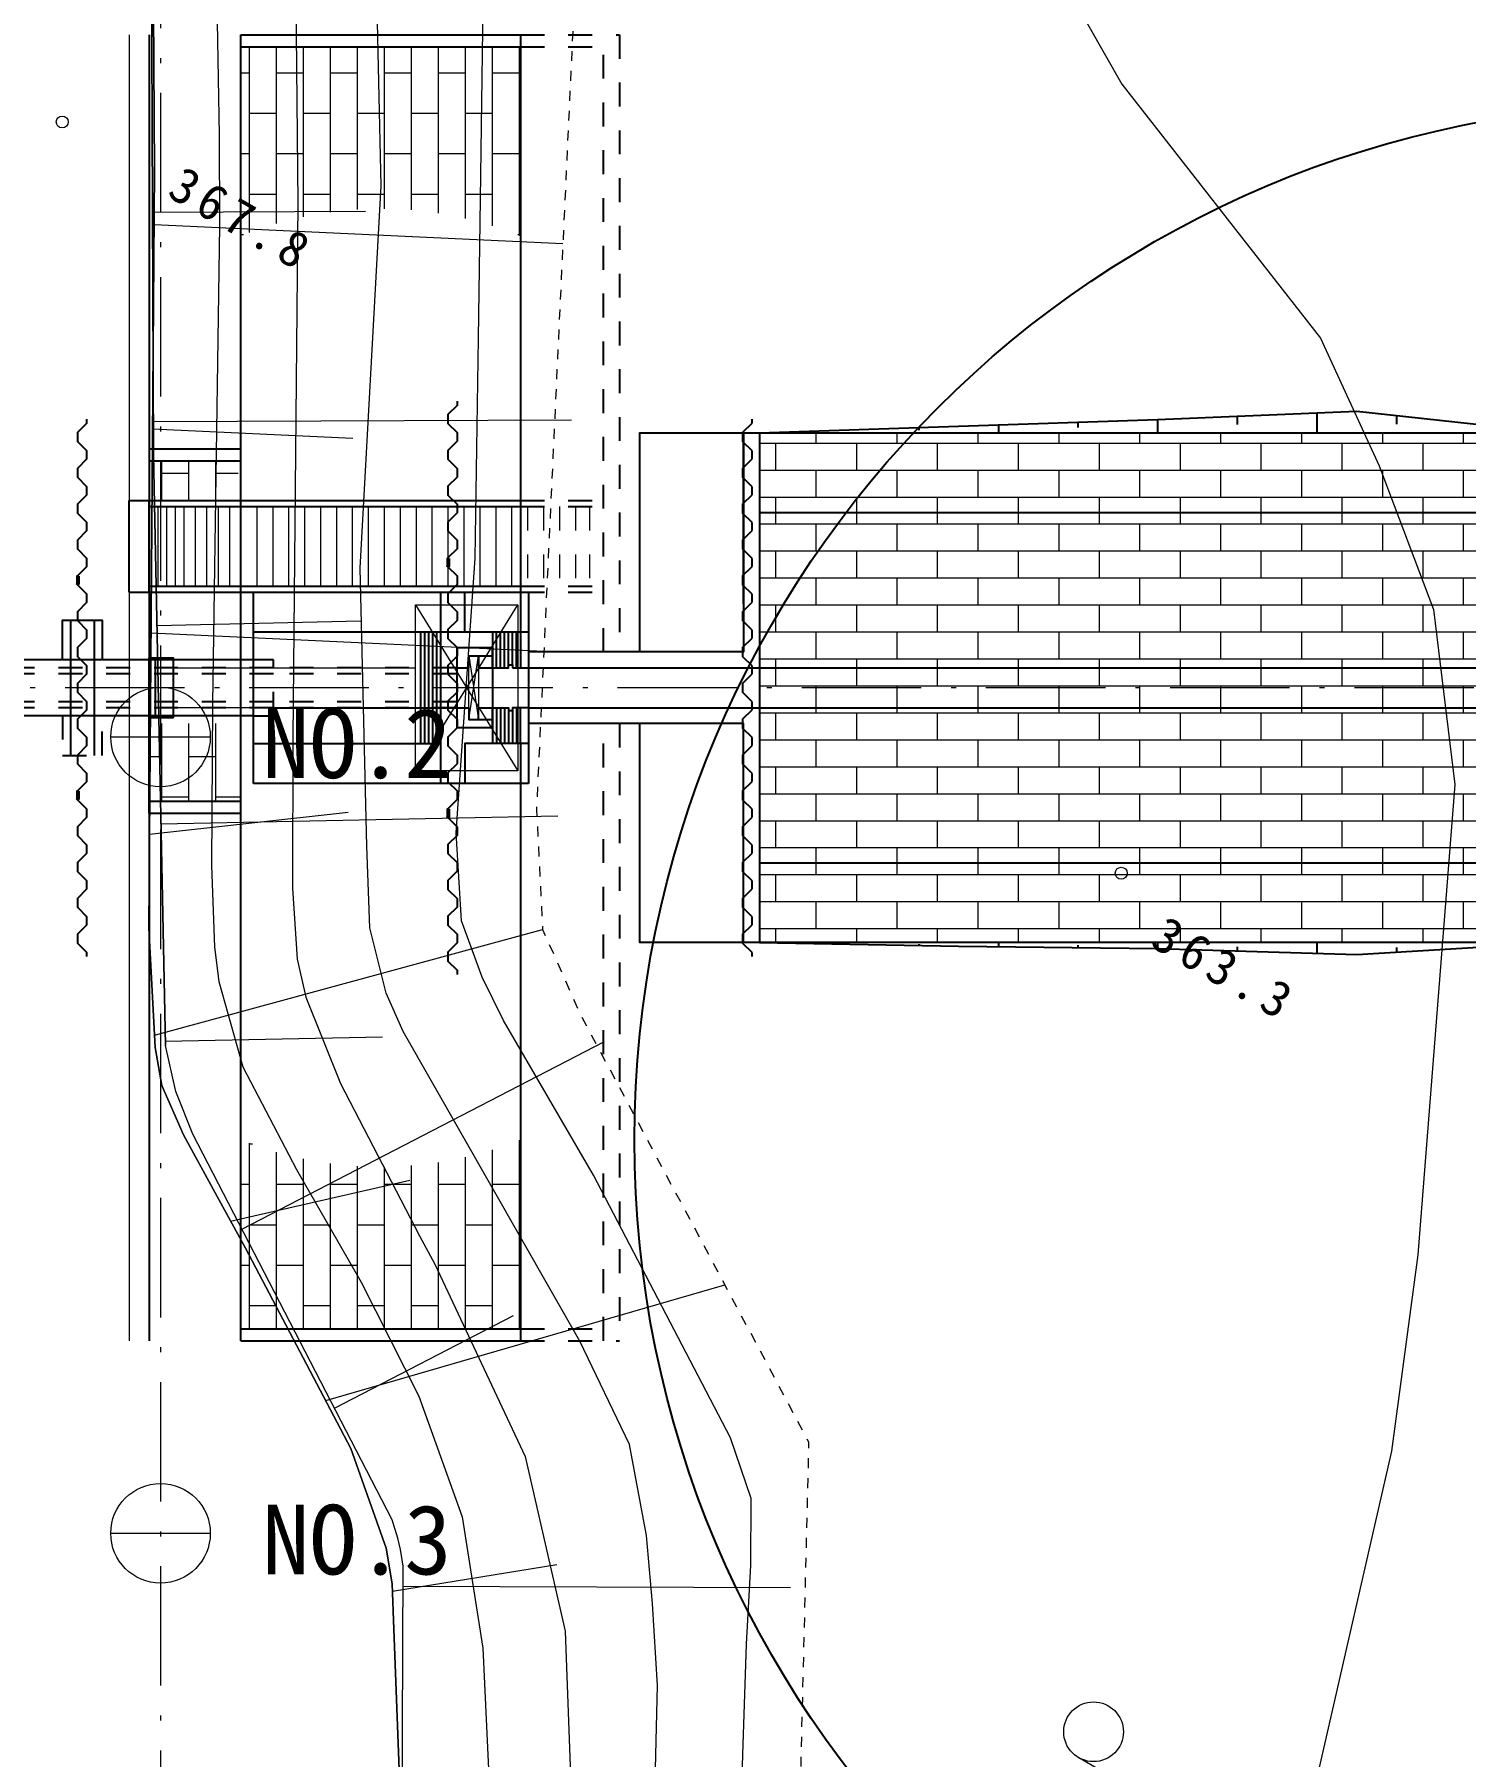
# Model space of a CAD drawing. Header units: millimetres. Extents: x -2078669 to -1085629, y -5987148 to 310365.
# Drawn here: x -1704718 to -1668783, y -5047794 to -5004544 of the extents above; entities that cross this region are included whole.
import ezdxf

# ---------------------------------------------------------------- set-up
doc = ezdxf.new("R2010")
doc.units = ezdxf.units.MM
doc.header["$LTSCALE"] = 500
for name, pattern in [('561019', [1, 0.5, -0.5]), ('SXF_一点短鎖線', [9.25, 6, -1.5, 0.25, -1.5]), ('SXF_跳び破線', [12, 6, -6])]:
    doc.linetypes.add(name, pattern=pattern)
for name, color, linetype, lineweight in [('D-BGD', 7, 'Continuous', 13), ('D-BMK', 2, 'SXF_一点短鎖線', 13), ('D-BMK-HTXT', 7, 'Continuous', 13), ('D-BYP-STR1', 2, 'Continuous', 13), ('D-BYP-STR2', 6, 'Continuous', 25), ('D-BYP-STR3', 3, 'Continuous', 25), ('D-BYP-STR4', 6, 'Continuous', 25), ('D-BYP-STR8', 5, 'Continuous', 25), ('D-STR-STR1', 2, 'Continuous', 13), ('●予備設計_LP横断', 7, 'Continuous', 13)]:
    doc.layers.add(name, color=color, linetype=linetype, lineweight=lineweight)
doc.styles.add('MS ゴシック', font='MS Gothic.ttf')

# ---------------------------------------------------------------- blocks, each defined once
blk = doc.blocks.new('M6331')
at = {"layer": '●予備設計_LP横断', "linetype": 'Continuous', "lineweight": 9}
blk.add_line((0, -0.75), (1, -0.75), dxfattribs=at)
blk.add_circle((0, 0), 0.75, dxfattribs=at)
blk = doc.blocks.new('M7312')
at = {"layer": '●予備設計_LP横断', "linetype": 'Continuous', "lineweight": 20}
blk.add_circle((0, -0.001), 0.15, dxfattribs=at)
blk = doc.blocks.new('河川平面')
at = {"layer": 'D-BGD', "linetype": 'Continuous'}
for p, q in [((1609209, -2771511), (1614564, -2771486)), ((1609254, -2771817), (1619516, -2772295)), ((1609215, -2776945), (1614246, -2777180)), ((1609236, -2776763), (1619734, -2776719)), ((1609323, -2781888), (1614441, -2781774)), ((1609177, -2782074), (1619038, -2782534)), ((1609138, -2787126), (1614121, -2786576)), ((1609423, -2786871), (1619389, -2786671)), ((1609259, -2792174), (1619008, -2789521)), ((1609527, -2792329), (1614990, -2792216)), ((1611452, -2797046), (1620560, -2792338)), ((1611174, -2796846), (1615671, -2795821)), ((1613564, -2801355), (1623583, -2798449)), ((1613780, -2801544), (1618279, -2799216)), ((1615237, -2806139), (1619367, -2805472)), ((1615500, -2806016), (1625228, -2806049))]:
    blk.add_line(p, q, dxfattribs=at)
at = {"layer": 'D-BGD', "linetype": 'Continuous', "flags": 128}
for points in [[(1615472, -2812388), (1615273, -2807092), (1615231, -2805958), (1615082, -2805064), (1614196, -2802555), (1611544, -2797523), (1610785, -2796134), (1609990, -2794678), (1609448, -2793437), (1609275, -2792488), (1609120, -2789483), (1609265, -2770458), (1609158, -2754356), (1608991, -2733247), (1608817, -2713807), (1608555, -2699081), (1609014, -2666342), (1609021, -2620514)], [(1608555, -2699081), (1608817, -2713807), (1608991, -2733247), (1609158, -2754356), (1609265, -2770458), (1609120, -2789483)], [(1609120, -2789483), (1609275, -2792488), (1609448, -2793437), (1609990, -2794678), (1610785, -2796134), (1611544, -2797523), (1614196, -2802555), (1615082, -2805064), (1615231, -2805958), (1615273, -2807092), (1615472, -2812388), (1615628, -2817764), (1615471, -2822577), (1615363, -2823344), (1615029, -2824221), (1612556, -2828756), (1610099, -2832855), (1609457, -2834072), (1609409, -2834630), (1609279, -2836167)]]:
    blk.add_lwpolyline(points, dxfattribs=at)
for points, elevation in [([(1610013, -2620514), (1610004, -2655012), (1609981, -2662598), (1609913, -2668183), (1609452, -2691949), (1609445, -2695730), (1609534, -2701509), (1610811, -2765298), (1610885, -2769571), (1610897, -2771846), (1610716, -2783859), (1610693, -2787913), (1610772, -2789970), (1610879, -2790832), (1611484, -2792973), (1612825, -2795553), (1614449, -2798377), (1615902, -2801242), (1616987, -2804270), (1617505, -2807574), (1617667, -2810962)], 367000), ([(1611715, -2620514), (1611197, -2668195), (1611105, -2685482), (1611228, -2700780), (1611946, -2745632), (1612011, -2749082), (1612060, -2750532), (1612325, -2753298), (1612593, -2757485), (1612783, -2763612), (1612864, -2771282), (1612734, -2784705), (1612727, -2788483), (1612845, -2790265), (1613065, -2791226), (1613931, -2793393), (1615912, -2797217), (1616301, -2797929), (1618572, -2802762), (1619578, -2807144), (1619707, -2810758)], 366000), ([(1621746, -2814441), (1621891, -2808510), (1621764, -2806453), (1621613, -2804739), (1621190, -2802460), (1619945, -2799860), (1615503, -2792088), (1615083, -2791125), (1614669, -2789480), (1614591, -2787428), (1614424, -2780447), (1614954, -2770848), (1614660, -2757775), (1613687, -2747587), (1613373, -2737098), (1613203, -2724566), (1612724, -2704239), (1612726, -2695354), (1612599, -2678222), (1612988, -2655305), (1612966, -2630582), (1613359, -2620514)], 365000), ([(1623796, -2818518), (1624032, -2810240), (1624125, -2807468), (1624236, -2805489), (1624244, -2803817), (1623725, -2802293), (1620285, -2795694), (1618029, -2791812), (1617489, -2790721), (1616969, -2789309), (1616837, -2787094), (1617312, -2780196), (1617397, -2774676), (1617446, -2771179), (1617614, -2759007), (1617664, -2755279), (1617387, -2752525), (1616960, -2744706), (1616414, -2735865), (1615549, -2723449), (1615307, -2713395)], 364000), ([(1617295, -2704845), (1617707, -2719180), (1618258, -2729775), (1619284, -2738394), (1620512, -2741723), (1621690, -2743916), (1623569, -2746498), (1626274, -2750869), (1627187, -2753428), (1627773, -2755690), (1628854, -2759670), (1629723, -2761569), (1633551, -2768293), (1638543, -2774672), (1640014, -2777876), (1641376, -2781486), (1641915, -2785883), (1640984, -2797690), (1640322, -2802625), (1638441, -2810863)], 363000)]:
    blk.add_lwpolyline(points, dxfattribs=dict(at, elevation=elevation))
at = {"layer": 'D-BGD', "linetype": '561019', "flags": 128}
blk.add_lwpolyline([(1618950, -2620514), (1618959, -2621129), (1618665, -2658302), (1618663, -2658627), (1618571, -2661701), (1617747, -2689368), (1618403, -2710987), (1619104, -2730441), (1619135, -2731637), (1619943, -2763133), (1618853, -2786511), (1619008, -2789521), (1619927, -2791602), (1625688, -2802391), (1625125, -2825293), (1624564, -2827572), (1623496, -2829911), (1618630, -2838640), (1618342, -2840170), (1618771, -2861642), (1618913, -2870692)], dxfattribs=at)
at = {"layer": 'D-BGD', "linetype": 'Continuous'}
for points in [[(1615473, -2813810, 368400), (1615503, -2805510, 368350), (1615442, -2805095, 368370), (1615373, -2804813, 368380), (1615226, -2804347, 368420), (1610224, -2794667, 368260), (1609794, -2793590, 368280), (1609534, -2792437, 368300), (1609236, -2777605, 368510), (1609158, -2758979, 368490), (1609245, -2738601, 368470), (1609119, -2714860, 368280), (1609038, -2675632, 368370), (1609172, -2662075, 368370), (1609082, -2627858, 368360), (1609044, -2620514, 368307)], [(1609119, -2714860, 368280), (1609245, -2738601, 368470), (1609158, -2758979, 368490), (1609236, -2777605, 368510), (1609534, -2792437, 368300)], [(1615473, -2813810, 368400), (1615503, -2805510, 368350), (1615442, -2805095, 368370), (1615373, -2804813, 368380), (1615226, -2804347, 368420), (1610224, -2794667, 368260), (1609794, -2793590, 368280), (1609534, -2792437, 368300)]]:
    blk.add_polyline3d(points, dxfattribs=at)
at = {"layer": 'D-BGD', "linetype": 'Continuous', "lineweight": 20, "xscale": 1000, "yscale": 1000, "zscale": 1000, "rotation": 330.1091246385173}
for p in [(1606945, -2769242, 367818), (1633536, -2788108, 363288)]:
    blk.add_blockref('M7312', p, dxfattribs=at)
at = {"layer": 'D-BGD', "linetype": 'Continuous', "lineweight": 9, "xscale": 1000, "yscale": 1000, "zscale": 1000, "rotation": 330.1091246385173}
blk.add_blockref('M6331', (1632842, -2809672), dxfattribs=at)
at = {"layer": 'D-BGD', "linetype": 'Continuous', "char_height": 900, "attachment_point": 7, "rotation": 330.1091, "line_spacing_factor": 0.722892, "style": 'MS ゴシック'}
for s, insert in [('\\T1.284;367.8', (1609538, -2771104, 367818)), ('\\T1.284;363.3', (1634216, -2789936, 363288))]:
    blk.add_mtext(s, dxfattribs=dict(at, insert=insert))

msp = doc.modelspace()

# ---------------------------------------------------------------- hatches: boundary and pattern name
at = {"layer": 'D-BYP-STR1'}
h = msp.add_hatch(dxfattribs=at)
h.set_pattern_fill('AR-BRSTD', color=256, scale=10, angle=90)
h.set_pattern_definition([(90, (-2359121.8, -4290251.1), (-677.418, 4e-14), []), (180, (-2359121.8, -4290251.1), (-677.418, -1016), [677.418, -677.418])])
edge = h.paths.add_edge_path()
edge.add_line((-1699536.4, -5004852.7), (-1699536.4, -5009604.6))
edge.add_arc((-1696025.4, -5018278.5), 9357.5, 67.96325, 112.03675, ccw=False)
edge.add_line((-1692514.5, -5009604.6), (-1692514.5, -5004852.7))
edge.add_line((-1692514.5, -5004852.7), (-1699536.4, -5004852.7))
at = {"layer": 'D-BYP-STR1', "ltscale": 0.01}
h = msp.add_hatch(dxfattribs=at)
h.set_pattern_fill('AR-BRSTD', color=256, scale=10, angle=180)
h.set_pattern_definition([(180, (-2338384, -768750.8), (-8e-14, -677.418), []), (270, (-2338384, -768750.8), (1016, -677.418), [677.418, -677.418])])
h.paths.add_polyline_path([(-1666815.9, -5021452.7), (-1666515.9, -5021452.7), (-1666515.9, -5020452.7), (-1666814.5, -5020452.7), (-1666814.5, -5014552.7), (-1686515.5, -5014552.7), (-1686516.3, -5027352.7), (-1666814.5, -5027352.7)])
at = {"layer": 'D-BYP-STR1'}
h = msp.add_hatch(dxfattribs=at)
h.set_pattern_fill('AR-BRSTD', color=256, scale=10, angle=269.99978)
h.set_pattern_definition([(269.9998, (-1769265, -5090750.26), (677.418, -0.0027), []), (359.9998, (-1769265, -5090750.3), (677.422, 1015.997), [677.418, -677.418])])
edge = h.paths.add_edge_path()
edge.add_line((-1701838.9, -5015252.7), (-1699536.4, -5015252.7))
edge.add_arc((-1697855.6, -5015752.8), 1753.5, 163.43256, 196.56744)
edge.add_line((-1699536.4, -5016252.8), (-1701838.9, -5016252.7))
edge.add_line((-1701838.9, -5016252.7), (-1701838.9, -5015252.7))
edge = h.paths.add_edge_path()
edge.add_line((-1701838.9, -5021852.7), (-1699536.4, -5021852.7))
edge.add_arc((-1677463.6, -5022827.7), 22094.2, 177.47077, 182.52923)
edge.add_line((-1699536.4, -5023802.7), (-1701821.3, -5023802.7))
edge.add_line((-1701821.3, -5023802.7), (-1701838.9, -5021852.7))
h = msp.add_hatch(dxfattribs=at)
h.set_pattern_fill('AR-BRSTD', color=256, scale=10, angle=90)
h.set_pattern_definition([(90, (-2359121.8, -4291751.1), (-677.418, 4e-14), []), (180, (-2359121.8, -4291751.1), (-677.418, -1016), [677.418, -677.418])])
edge = h.paths.add_edge_path()
edge.add_line((-1699536.4, -5037052.7), (-1699536.4, -5032300.9))
edge.add_arc((-1696025.4, -5023627), 9357.5, 247.96325, 292.03675)
edge.add_line((-1692514.5, -5032300.9), (-1692514.5, -5037052.7))
edge.add_line((-1692514.5, -5037052.7), (-1699536.4, -5037052.7))

# ---------------------------------------------------------------- linework, layer by layer
at = {"layer": 'D-BMK', "linetype": 'SXF_一点短鎖線'}
msp.add_line((-1622324.6, -5020952.7), (-1736237.2, -5020952.7), dxfattribs=at)
at = {"layer": 'D-BMK', "linetype": 'SXF_一点短鎖線', "flags": 128}
msp.add_lwpolyline([(-1701552.5, -4858013.4), (-1701552.5, -5108191.7)], dxfattribs=at)
msp.add_lwpolyline([(-1701552.5, -4858013.4), (-1701552.5, -5108191.7)], dxfattribs=at)
at = {"layer": 'D-BMK-HTXT', "color": 7, "linetype": 'Continuous', "lineweight": 13}
for p, q in [((-1702802.5, -5022186.7, 329093), (-1700302.5, -5022186.7, -329093)), ((-1702802.5, -5042186.7, 329093), (-1700302.5, -5042186.7, -329093))]:
    msp.add_line(p, q, dxfattribs=at)
for centre in [(-1701552.5, -5022186.7, 0), (-1701552.5, -5042186.7, 0)]:
    msp.add_circle(centre, 1250, dxfattribs=at)
at = {"layer": 'D-BYP-STR1'}
msp.add_line((-1702338.9, -5004552.7), (-1702338.9, -5037352.7), dxfattribs=at)
at = {"layer": 'D-BYP-STR1', "ltscale": 0.2}
for p, q in [((-1701621.1, -5016402.7), (-1701621.1, -5018402.7)), ((-1701403.3, -5016402.7), (-1701403.3, -5018402.7)), ((-1701185.5, -5016402.7), (-1701185.5, -5018402.7)), ((-1700968.2, -5016402.7), (-1700968.2, -5018402.7)), ((-1700681.8, -5016402.7), (-1700681.8, -5018402.7)), ((-1700395.5, -5016402.7), (-1700395.5, -5018402.7)), ((-1700109.1, -5016402.7), (-1700109.1, -5018402.7)), ((-1699822.7, -5016402.7), (-1699822.7, -5018402.7)), ((-1699536.4, -5016402.7), (-1699536.4, -5018402.7)), ((-1699136.4, -5016402.7), (-1699136.4, -5018402.7)), ((-1698736.4, -5016402.7), (-1698736.4, -5018402.7)), ((-1698336.4, -5016402.7), (-1698336.4, -5018402.7)), ((-1697936.4, -5016402.7), (-1697936.4, -5018402.7)), ((-1697536.4, -5016402.7), (-1697536.4, -5018402.7)), ((-1697136.4, -5016402.7), (-1697136.4, -5018402.7)), ((-1696736.4, -5016402.7), (-1696736.4, -5018402.7)), ((-1696336.4, -5016402.7), (-1696336.4, -5018402.7)), ((-1695936.4, -5016402.7), (-1695936.4, -5018402.7)), ((-1695536.4, -5016402.7), (-1695536.4, -5018402.7)), ((-1695136.4, -5016402.7), (-1695136.4, -5018402.7)), ((-1694736.4, -5016402.7), (-1694736.4, -5018402.7)), ((-1694336.4, -5016402.7), (-1694336.4, -5018402.7)), ((-1693936.4, -5016402.7), (-1693936.4, -5018402.7)), ((-1693536.4, -5016402.7), (-1693536.4, -5018402.7)), ((-1693136.4, -5016402.7), (-1693136.4, -5018402.7)), ((-1692736.4, -5016402.7), (-1692736.4, -5018402.7))]:
    msp.add_line(p, q, dxfattribs=at)
at = {"layer": 'D-BYP-STR1', "linetype": 'SXF_跳び破線', "ltscale": 0.2}
for p, q in [((-1692336.4, -5016402.7), (-1692336.4, -5018402.7)), ((-1691936.4, -5016402.7), (-1691936.4, -5018402.7)), ((-1691536.4, -5016402.7), (-1691536.4, -5018402.7)), ((-1691136.3, -5016402.7), (-1691136.3, -5018402.7)), ((-1690783.3, -5016402.7), (-1690783.3, -5018402.7))]:
    msp.add_line(p, q, dxfattribs=at)
at = {"layer": 'D-BYP-STR2'}
for p, q in [((-1701838.9, -5004552.7), (-1701838.9, -5037352.7)), ((-1682514.5, -5014419.1), (-1682514.5, -5014485.9)), ((-1680514.5, -5014352.3), (-1680514.5, -5014552.7)), ((-1678514.5, -5014285.5), (-1678514.5, -5014419.1)), ((-1676514.5, -5014218.7), (-1676514.5, -5014552.7)), ((-1674514.5, -5014132.3), (-1674514.5, -5014342.5)), ((-1672514.5, -5014045.9), (-1672514.5, -5014552.7)), ((-1670514.5, -5014112.7), (-1670514.5, -5014332.7)), ((-1699214.8, -5020952.7), (-1699214.8, -5018552.7)), ((-1699214.8, -5018552.7), (-1692314.5, -5018552.7)), ((-1694514.5, -5023352.7), (-1694514.5, -5018552.7)), ((-1693914.5, -5019552.7), (-1693914.5, -5018552.7)), ((-1692314.5, -5018552.7), (-1692314.5, -5019552.7)), ((-1695014.5, -5022352.7), (-1695014.5, -5019552.7)), ((-1694914.5, -5022352.7), (-1694914.5, -5019552.7)), ((-1694814.5, -5022352.7), (-1694814.5, -5019552.7)), ((-1694714.5, -5022352.7), (-1694714.5, -5019552.7)), ((-1694614.5, -5022352.7), (-1694614.5, -5019552.7)), ((-1693214.5, -5019552.7), (-1693214.5, -5022352.7)), ((-1693114.5, -5020452.7), (-1693114.5, -5019552.7)), ((-1693014.5, -5020452.7), (-1693014.5, -5019552.7)), ((-1692914.5, -5020452.7), (-1692914.5, -5019552.7)), ((-1692714.5, -5020377.7), (-1692714.5, -5019552.7)), ((-1692614.5, -5020452.7), (-1692614.5, -5019552.7)), ((-1692514.5, -5019552.7), (-1692514.5, -5020452.7)), ((-1692314.5, -5019552.7), (-1692314.5, -5022352.7)), ((-1693214.5, -5019952.7), (-1694114.5, -5019952.7)), ((-1694114.5, -5019952.7), (-1694114.5, -5021952.7)), ((-1693214.5, -5020452.7), (-1693214.5, -5019952.7)), ((-1699214.8, -5020252.7), (-1721314.5, -5020252.7)), ((-1701688.9, -5020202.7), (-1701688.9, -5021702.7)), ((-1693564.5, -5020152.7), (-1693214.5, -5020152.7)), ((-1692814.5, -5020377.7), (-1692714.5, -5020377.7)), ((-1692714.5, -5020377.7), (-1692714.5, -5020452.7)), ((-1692714.5, -5020452.7), (-1692314.5, -5020452.7)), ((-1699214.8, -5021652.7), (-1699214.8, -5020952.7)), ((-1699214.8, -5021652.7), (-1721314.5, -5021652.7)), ((-1699214.8, -5023352.7), (-1699214.8, -5021652.7)), ((-1693564.5, -5021752.7), (-1693214.5, -5021752.7)), ((-1693214.5, -5021952.7), (-1693214.5, -5021452.7)), ((-1693114.5, -5021452.7), (-1693114.5, -5022352.7)), ((-1693014.5, -5021452.7), (-1693014.5, -5022352.7)), ((-1692914.5, -5021452.7), (-1692914.5, -5022352.7)), ((-1692714.5, -5021527.7), (-1692714.5, -5022352.7)), ((-1692614.5, -5021452.7), (-1692614.5, -5022352.7)), ((-1692514.5, -5022352.7), (-1692514.5, -5021452.7)), ((-1694114.5, -5021952.7), (-1693214.5, -5021952.7)), ((-1699214.8, -5022352.7), (-1694514.5, -5022352.7)), ((-1692314.5, -5022352.7), (-1692314.5, -5023352.7)), ((-1692314.5, -5023352.7), (-1699214.8, -5023352.7)), ((-1682514.5, -5027389.3), (-1682514.5, -5027425.8)), ((-1680514.5, -5027352.7), (-1680514.5, -5027455.8)), ((-1676514.5, -5027352.7), (-1676514.5, -5027502.7)), ((-1672514.5, -5027352.7), (-1672514.5, -5027622.7)), ((-1678514.5, -5027416), (-1678514.5, -5027479.3)), ((-1674514.5, -5027457.7), (-1674514.5, -5027562.7)), ((-1670514.5, -5027472.7), (-1670514.5, -5027592.7))]:
    msp.add_line(p, q, dxfattribs=at)
at = {"layer": 'D-BYP-STR2', "linetype": 'SXF_跳び破線', "ltscale": 0.2}
for p, q in [((-1698714.8, -5020452.7), (-1721814.5, -5020452.7)), ((-1694114.5, -5020452.7), (-1698714.8, -5020452.7)), ((-1698714.8, -5021302.7), (-1721814.5, -5021302.7)), ((-1694114.5, -5021302.7), (-1698714.8, -5021302.7))]:
    msp.add_line(p, q, dxfattribs=at)
at = {"layer": 'D-BYP-STR2', "ltscale": 0.01}
for p, q in [((-1692314.5, -5020052.7), (-1692314.5, -5021852.7)), ((-1692314.5, -5020452.7), (-1686514.5, -5020452.7)), ((-1692314.5, -5021452.7), (-1686514.5, -5021452.7))]:
    msp.add_line(p, q, dxfattribs=at)
for points in [[(-1686914.5, -5018844.8), (-1686914.5, -5014552.7), (-1686914.5, -5020052.7), (-1692314.5, -5020052.7)], [(-1689514.5, -5020052.7), (-1689514.5, -5014552.7), (-1686914.5, -5014552.7), (-1686514.5, -5014552.7), (-1686514.5, -5027352.7), (-1686914.5, -5027352.7), (-1689514.5, -5027352.7), (-1689514.5, -5021852.7)], [(-1686914.5, -5027352.7), (-1686914.5, -5021852.7), (-1692314.5, -5021852.7)]]:
    msp.add_lwpolyline(points, dxfattribs=at)
at = {"layer": 'D-BYP-STR2', "ltscale": 100}
msp.add_lwpolyline([(-1704014.5, -5020252.7), (-1704014.5, -5019252.7), (-1703014.5, -5019252.7), (-1703014.5, -5020252.7)], dxfattribs=at)
at = {"layer": 'D-BYP-STR2'}
for points in [[(-1703814.5, -5019252.7), (-1703814.5, -5020952.7), (-1703814.5, -5021652.7), (-1703814.5, -5022652.7)], [(-1703214.5, -5022652.7), (-1703214.5, -5021652.7), (-1703214.5, -5020952.7), (-1703214.5, -5019252.7)], [(-1692314.5, -5019552.7), (-1694514.5, -5019552.7), (-1699214.8, -5019552.7)], [(-1693214.5, -5020452.7), (-1692814.5, -5020452.7), (-1692814.5, -5020377.7), (-1692814.5, -5019552.7)], [(-1693214.5, -5019952.7), (-1694114.5, -5019952.7), (-1694114.5, -5021952.7), (-1693214.5, -5021952.7)], [(-1694114.5, -5020452.7), (-1693814.5, -5020452.7), (-1693814.5, -5020152.7), (-1693564.5, -5020152.7), (-1693564.5, -5020452.7), (-1693214.5, -5020452.7)], [(-1698714.8, -5021452.7), (-1694514.5, -5021452.7), (-1694114.5, -5021452.7)], [(-1694114.5, -5021452.7), (-1693814.5, -5021452.7), (-1693814.5, -5021752.7), (-1693564.5, -5021752.7), (-1693564.5, -5021452.7), (-1693214.5, -5021452.7)], [(-1693214.5, -5021452.7), (-1692814.5, -5021452.7), (-1692814.5, -5021527.7), (-1692814.5, -5022352.7)], [(-1692314.5, -5021452.7), (-1692714.5, -5021452.7), (-1692714.5, -5021527.7), (-1692814.5, -5021527.7)], [(-1692314.5, -5022352.7), (-1693914.5, -5022352.7), (-1693914.5, -5023352.7)]]:
    msp.add_lwpolyline(points, dxfattribs=at)
msp.add_lwpolyline([(-1701838.9, -5021702.7), (-1701838.9, -5020202.7), (-1701238.9, -5020202.7), (-1701238.9, -5021702.7)], close=True, dxfattribs=at)
at = {"layer": 'D-BYP-STR2', "linetype": 'SXF_跳び破線', "ltscale": 0.2}
for points in [[(-1699214.8, -5021652.7), (-1698714.8, -5021652.7), (-1698714.8, -5020252.7), (-1699214.8, -5020252.7)], [(-1694114.5, -5020602.7), (-1698714.8, -5020602.7), (-1721814.5, -5020602.7), (-1722714.5, -5020602.7)], [(-1694114.5, -5021452.7), (-1698714.8, -5021452.7), (-1721814.5, -5021452.7)], [(-1704014.5, -5021652.7), (-1704014.5, -5022652.7), (-1703014.5, -5022652.7), (-1703014.5, -5021652.7)]]:
    msp.add_lwpolyline(points, dxfattribs=at)
at = {"layer": 'D-BYP-STR2'}
for points in [[(-1686514.5, -5014552.7, 0), (-1676514.5, -5014218.7, 0), (-1671514.5, -5014002.7, 0), (-1666514.5, -5014552.7, 0)], [(-1686514.5, -5027352.7, 0), (-1681514.5, -5027444.1, 362400), (-1676514.5, -5027502.7, 0), (-1671514.5, -5027652.7, 0), (-1666514.5, -5027352.7, 362400)]]:
    msp.add_polyline3d(points, dxfattribs=at)
at = {"layer": 'D-BYP-STR3', "ltscale": 0.2}
for p, q in [((-1699536.4, -5004552.7), (-1692514.5, -5004552.7)), ((-1699536.4, -5037352.7), (-1699536.4, -5004552.7)), ((-1699536.4, -5004852.7), (-1692514.5, -5004852.7)), ((-1692514.5, -5004552.7), (-1692514.5, -5019552.7)), ((-1701838.9, -5014952.7), (-1699536.4, -5014952.7)), ((-1701838.9, -5014952.7), (-1701838.9, -5016252.7)), ((-1701838.9, -5015252.7), (-1699536.4, -5015252.7)), ((-1702338.9, -5018552.7), (-1702338.9, -5016252.7)), ((-1702338.9, -5016252.7), (-1692514.5, -5016252.7)), ((-1701838.9, -5018552.7), (-1701838.9, -5016252.7)), ((-1701838.9, -5016402.7), (-1692514.5, -5016402.7)), ((-1702338.9, -5018552.7), (-1692514.5, -5018552.7)), ((-1701838.9, -5018402.7), (-1692514.5, -5018402.7)), ((-1701838.9, -5018552.7), (-1701838.9, -5020202.7)), ((-1701234.5, -5020202.7), (-1701234.5, -5021702.7)), ((-1701838.9, -5024102.7), (-1701838.9, -5021702.7)), ((-1692514.5, -5022352.7), (-1692514.5, -5037352.7)), ((-1701838.9, -5023802.7), (-1699536.4, -5023802.7)), ((-1701838.9, -5024102.7), (-1699536.4, -5024102.7)), ((-1699536.4, -5037052.7), (-1692514.5, -5037052.7)), ((-1699536.4, -5037352.7), (-1692514.5, -5037352.7))]:
    msp.add_line(p, q, dxfattribs=at)
at = {"layer": 'D-BYP-STR3', "linetype": 'SXF_跳び破線', "ltscale": 0.2}
for p, q in [((-1692514.5, -5004552.7), (-1690030.2, -5004552.7)), ((-1692514.5, -5004852.7), (-1690430.2, -5004852.7)), ((-1690430.2, -5020052.7), (-1690430.2, -5004552.7)), ((-1690030.2, -5004552.7), (-1690030.2, -5020052.7)), ((-1692514.5, -5016252.7), (-1690430.2, -5016252.7)), ((-1692514.5, -5016402.7), (-1690430.2, -5016402.7)), ((-1692514.5, -5018402.7), (-1690430.2, -5018402.7)), ((-1692514.5, -5018552.7), (-1690430.2, -5018552.7)), ((-1690430.2, -5037352.7), (-1690430.2, -5021852.7)), ((-1690030.2, -5021852.7), (-1690030.2, -5037352.7)), ((-1692514.5, -5037052.7), (-1690430.2, -5037052.7)), ((-1692514.5, -5037352.7), (-1690030.2, -5037352.7))]:
    msp.add_line(p, q, dxfattribs=at)
at = {"layer": 'D-BYP-STR3', "ltscale": 0.01}
for p, q in [((-1686514.5, -5014552.7), (-1666514.5, -5014552.7, 0)), ((-1686514.5, -5014552.7), (-1686514.5, -5027352.7)), ((-1686514.5, -5016552.7), (-1666514.5, -5016552.7, 0)), ((-1686514.5, -5020452.7), (-1666514.5, -5020452.7, 0)), ((-1686514.5, -5021452.7), (-1666514.5, -5021452.7, 0)), ((-1686514.5, -5025352.7), (-1666514.5, -5025352.7, 0)), ((-1666514.5, -5027352.7), (-1686514.5, -5027352.7))]:
    msp.add_line(p, q, dxfattribs=at)
at = {"layer": 'D-BYP-STR3'}
for p, q in [((-1701838.9, -5020202.7), (-1701234.5, -5020202.7)), ((-1701838.9, -5021702.7), (-1701234.5, -5021702.7))]:
    msp.add_line(p, q, dxfattribs=at)
at = {"layer": 'D-BYP-STR4', "ltscale": 0.2}
for points in [[(-1694099.5, -5019152.7), (-1694099.5, -5019052.7), (-1694329.5, -5018822.7), (-1694329.5, -5018582.7), (-1694099.5, -5018352.7), (-1694099.5, -5018252.7), (-1694099.5, -5018152.7), (-1694329.5, -5017922.7), (-1694329.5, -5017682.7), (-1694099.5, -5017452.7), (-1694099.5, -5017352.7), (-1694099.5, -5017252.7), (-1694329.5, -5017022.7), (-1694329.5, -5016782.7), (-1694099.5, -5016552.7), (-1694099.5, -5016452.7), (-1694099.5, -5016352.7), (-1694329.5, -5016122.7), (-1694329.5, -5015882.7), (-1694099.5, -5015652.7), (-1694099.5, -5015552.7), (-1694099.5, -5015452.7), (-1694329.5, -5015222.7), (-1694329.5, -5014982.7), (-1694099.5, -5014752.7), (-1694099.5, -5014652.7), (-1694099.5, -5014552.7), (-1694329.5, -5014322.7), (-1694329.5, -5014082.7), (-1694099.5, -5013852.7), (-1694099.5, -5013752.7)], [(-1703399.5, -5019602.7), (-1703399.5, -5019502.7), (-1703629.5, -5019272.7), (-1703629.5, -5019032.7), (-1703399.5, -5018802.7), (-1703399.5, -5018702.7), (-1703399.5, -5018602.7), (-1703629.5, -5018372.7), (-1703629.5, -5018132.7), (-1703399.5, -5017902.7), (-1703399.5, -5017802.7), (-1703399.5, -5017702.7), (-1703629.5, -5017472.7), (-1703629.5, -5017232.7), (-1703399.5, -5017002.7), (-1703399.5, -5016902.7), (-1703399.5, -5016802.7), (-1703629.5, -5016572.7), (-1703629.5, -5016332.7), (-1703399.5, -5016102.7), (-1703399.5, -5016002.7), (-1703399.5, -5015902.7), (-1703629.5, -5015672.7), (-1703629.5, -5015432.7), (-1703399.5, -5015202.7), (-1703399.5, -5015102.7), (-1703399.5, -5015002.7), (-1703629.5, -5014772.7), (-1703629.5, -5014532.7), (-1703399.5, -5014302.7), (-1703399.5, -5014202.7)], [(-1694354.5, -5017702.7), (-1694354.5, -5017902.7)], [(-1694304.5, -5017702.7), (-1694304.5, -5017902.7)], [(-1703654.5, -5018152.7), (-1703654.5, -5018352.7)], [(-1703604.5, -5018152.7), (-1703604.5, -5018352.7)], [(-1694099.5, -5022752.7), (-1694099.5, -5022652.7), (-1694329.5, -5022422.7), (-1694329.5, -5022182.7), (-1694099.5, -5021952.7), (-1694099.5, -5021852.7), (-1694099.5, -5021752.7), (-1694329.5, -5021522.7), (-1694329.5, -5021282.7), (-1694099.5, -5021052.7), (-1694099.5, -5020952.7), (-1694099.5, -5020852.7), (-1694329.5, -5020622.7), (-1694329.5, -5020382.7), (-1694099.5, -5020152.7), (-1694099.5, -5020052.7), (-1694099.5, -5019952.7), (-1694329.5, -5019722.7), (-1694329.5, -5019482.7), (-1694099.5, -5019252.7), (-1694099.5, -5019152.7)], [(-1703399.5, -5022402.7), (-1703399.5, -5022202.7), (-1703629.5, -5021972.7), (-1703629.5, -5021732.7), (-1703399.5, -5021502.7), (-1703399.5, -5021402.7), (-1703399.5, -5021302.7), (-1703629.5, -5021072.7), (-1703629.5, -5020832.7), (-1703399.5, -5020602.7), (-1703399.5, -5020502.7), (-1703399.5, -5020402.7), (-1703629.5, -5020172.7), (-1703629.5, -5019932.7), (-1703399.5, -5019702.7), (-1703399.5, -5019602.7)], [(-1703399.5, -5027702.7), (-1703399.5, -5027602.7), (-1703629.5, -5027372.7), (-1703629.5, -5027132.7), (-1703399.5, -5026902.7), (-1703399.5, -5026802.7), (-1703399.5, -5026702.7), (-1703629.5, -5026472.7), (-1703629.5, -5026232.7), (-1703399.5, -5026002.7), (-1703399.5, -5025902.7), (-1703399.5, -5025802.7), (-1703629.5, -5025572.7), (-1703629.5, -5025332.7), (-1703399.5, -5025102.7), (-1703399.5, -5025002.7), (-1703399.5, -5024902.7), (-1703629.5, -5024672.7), (-1703629.5, -5024432.7), (-1703399.5, -5024202.7), (-1703399.5, -5024102.7), (-1703399.5, -5024002.7), (-1703629.5, -5023772.7), (-1703629.5, -5023532.7), (-1703399.5, -5023302.7), (-1703399.5, -5023202.7), (-1703399.5, -5023102.7), (-1703629.5, -5022872.7), (-1703629.5, -5022632.7), (-1703399.5, -5022402.7), (-1703399.5, -5022202.7)], [(-1694099.5, -5028152.7), (-1694099.5, -5028052.7), (-1694329.5, -5027822.7), (-1694329.5, -5027582.7), (-1694099.5, -5027352.7), (-1694099.5, -5027252.7), (-1694099.5, -5027152.7), (-1694329.5, -5026922.7), (-1694329.5, -5026682.7), (-1694099.5, -5026452.7), (-1694099.5, -5026352.7), (-1694099.5, -5026252.7), (-1694329.5, -5026022.7), (-1694329.5, -5025782.7), (-1694099.5, -5025552.7), (-1694099.5, -5025452.7), (-1694099.5, -5025352.7), (-1694329.5, -5025122.7), (-1694329.5, -5024882.7), (-1694099.5, -5024652.7), (-1694099.5, -5024552.7), (-1694099.5, -5024452.7), (-1694329.5, -5024222.7), (-1694329.5, -5023982.7), (-1694099.5, -5023752.7), (-1694099.5, -5023652.7), (-1694099.5, -5023552.7), (-1694329.5, -5023322.7), (-1694329.5, -5023202.7), (-1694329.5, -5023082.7), (-1694099.5, -5022852.7), (-1694099.5, -5022752.7)], [(-1703654.5, -5023552.7), (-1703654.5, -5023752.7)], [(-1703604.5, -5023552.7), (-1703604.5, -5023752.7)], [(-1694354.5, -5024002.7), (-1694354.5, -5024202.7)], [(-1694304.5, -5024002.7), (-1694304.5, -5024202.7)]]:
    msp.add_lwpolyline(points, dxfattribs=at)
at = {"layer": 'D-BYP-STR4', "linetype": 'SXF_跳び破線', "ltscale": 0.2}
msp.add_lwpolyline([(-1686699.5, -5027702.7), (-1686699.5, -5027602.7), (-1686929.5, -5027372.7), (-1686929.5, -5027132.7), (-1686699.5, -5026902.7), (-1686699.5, -5026802.7), (-1686699.5, -5026702.7), (-1686929.5, -5026472.7), (-1686929.5, -5026232.7), (-1686699.5, -5026002.7), (-1686699.5, -5025902.7), (-1686699.5, -5025802.7), (-1686929.5, -5025572.7), (-1686929.5, -5025332.7), (-1686699.5, -5025102.7), (-1686699.5, -5025002.7), (-1686699.5, -5024902.7), (-1686929.5, -5024672.7), (-1686929.5, -5024432.7), (-1686699.5, -5024202.7), (-1686699.5, -5024102.7), (-1686699.5, -5024002.7), (-1686929.5, -5023772.7), (-1686929.5, -5023532.7), (-1686699.5, -5023302.7), (-1686699.5, -5023202.7), (-1686699.5, -5023102.7), (-1686929.5, -5022872.7), (-1686929.5, -5022632.7), (-1686699.5, -5022402.7), (-1686699.5, -5022302.7), (-1686699.5, -5022202.7), (-1686929.5, -5021972.7), (-1686929.5, -5021732.7), (-1686699.5, -5021502.7), (-1686699.5, -5021402.7), (-1686699.5, -5021302.7), (-1686929.5, -5021072.7), (-1686929.5, -5020832.7), (-1686699.5, -5020602.7), (-1686699.5, -5020502.7), (-1686699.5, -5020402.7), (-1686929.5, -5020172.7), (-1686929.5, -5019932.7), (-1686699.5, -5019702.7), (-1686699.5, -5019602.7), (-1686699.5, -5019502.7), (-1686929.5, -5019272.7), (-1686929.5, -5019032.7), (-1686699.5, -5018802.7), (-1686699.5, -5018702.7), (-1686699.5, -5018602.7), (-1686929.5, -5018372.7), (-1686929.5, -5018132.7), (-1686699.5, -5017902.7), (-1686699.5, -5017802.7), (-1686699.5, -5017702.7), (-1686929.5, -5017472.7), (-1686929.5, -5017232.7), (-1686699.5, -5017002.7), (-1686699.5, -5016902.7), (-1686699.5, -5016802.7), (-1686929.5, -5016572.7), (-1686929.5, -5016332.7), (-1686699.5, -5016102.7), (-1686699.5, -5016002.7), (-1686699.5, -5015902.7), (-1686929.5, -5015672.7), (-1686929.5, -5015432.7), (-1686699.5, -5015202.7), (-1686699.5, -5015102.7), (-1686699.5, -5015002.7), (-1686929.5, -5014772.7), (-1686929.5, -5014532.7), (-1686699.5, -5014302.7), (-1686699.5, -5014202.7)], dxfattribs=at)
at = {"layer": 'D-BYP-STR4', "ltscale": 0.2}
for points in [[(-1694304.5, -5017702.7), (-1694354.5, -5017702.7), (-1694304.5, -5017902.7), (-1694354.5, -5017902.7)], [(-1703604.5, -5018152.7), (-1703654.5, -5018152.7), (-1703604.5, -5018352.7), (-1703654.5, -5018352.7)], [(-1703604.5, -5023552.7), (-1703654.5, -5023552.7), (-1703604.5, -5023752.7), (-1703654.5, -5023752.7)], [(-1694304.5, -5024002.7), (-1694354.5, -5024002.7), (-1694304.5, -5024202.7), (-1694354.5, -5024202.7)]]:
    msp.add_lwpolyline(points, close=True, dxfattribs=at)
at = {"layer": 'D-BYP-STR8'}
msp.add_circle((-1663651.1, -5032303.4), 26000, dxfattribs=at)
at = {"layer": 'D-STR-STR1'}
for p, q in [((-1695149.5, -5018867.7), (-1692579.5, -5023037.7)), ((-1695149.5, -5023037.7), (-1692579.5, -5018867.7)), ((-1693814.5, -5020152.7), (-1693564.5, -5021752.7)), ((-1693814.5, -5021752.7), (-1693564.5, -5020152.7))]:
    msp.add_line(p, q, dxfattribs=at)
for points in [[(-1692579.5, -5018867.7), (-1692579.5, -5023037.7), (-1695149.5, -5023037.7), (-1695149.5, -5018867.7)], [(-1693814.5, -5020152.7), (-1693564.5, -5020152.7), (-1693564.5, -5021752.7), (-1693814.5, -5021752.7)]]:
    msp.add_lwpolyline(points, close=True, dxfattribs=at)
msp.add_lwpolyline([(-1695149.5, -5021452.7), (-1701688.9, -5021452.7), (-1701688.9, -5020452.7), (-1695149.5, -5020452.7)], dxfattribs=at)

# ---------------------------------------------------------------- block references
at = {"layer": 'D-BGD'}
msp.add_blockref('河川平面', (-3310965.8, -2237499.8), dxfattribs=at)

# ---------------------------------------------------------------- texts
at = {"layer": 'D-BMK-HTXT', "style": 'MS ゴシック'}
for s, p in [('NO.2  ', (-1699004.9, -5023220.8, -723050)), ('NO.3  ', (-1699004.8, -5043220.8, -354000))]:
    msp.add_text(s, height=1750, dxfattribs=at).set_placement(p)

doc.saveas('drawing.dxf')
